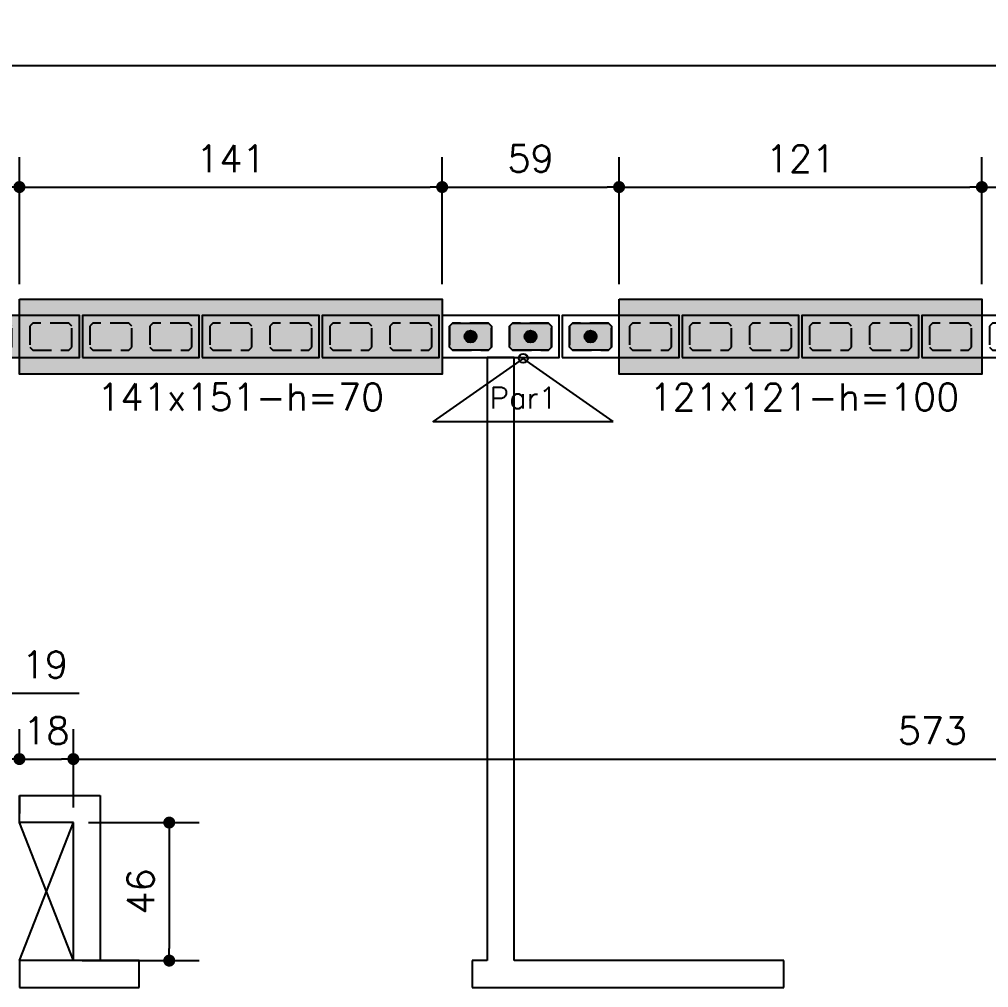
# Model space of a CAD drawing. Extents: x -14651 to 3496, y -4567 to 1191.
# Drawn here: x 1483.5 to 1806.8, y 761.4 to 1084.1 of the extents above; entities that cross this region are included whole.
import ezdxf
from ezdxf.enums import TextEntityAlignment as Align

# ---------------------------------------------------------------- set-up
doc = ezdxf.new("R2010")
doc.units = 0
doc.header["$LTSCALE"] = 25
doc.linetypes.add('DASHED2', pattern=[0.375, 0.25, -0.125])
for name, color, linetype in [('213', 252, 'Continuous'), ('241', 2, 'Continuous'), ('247', 50, 'Continuous'), ('248', 100, 'Continuous'), ('ABERTURAS', 53, 'Continuous'), ('ALVENARIA NÃO ESTRUTURAL', 242, 'Continuous'), ('Arranque', 14, 'Continuous'), ('COTA', 1, 'Continuous'), ('FERRO', 5, 'Continuous'), ('Pena_1', 1, 'Continuous'), ('TJANELA', 2, 'Continuous'), ('XREF-MC41-BAS-PLN-TIPO-INFE1AO14-FINAL-08$0$PAR_ALV_BAI_ATOMO', 2, 'Continuous'), ('XREF-MC41-BAS-PLN-TIPO-INFE1AO14-FINAL-08$0$PAR_DRY_ATOMO', 3, 'Continuous')]:
    doc.layers.add(name, color=color, linetype=linetype)
doc.styles.add('COTA', font='romans.shx')
doc.styles.add('Texto1', font='romans.shx', dxfattribs={"height": 9})
doc.dimstyles.new('forma', dxfattribs={"dimscale": 5, "dimtxt": 1.8, "dimasz": 0.8, "dimexe": 2, "dimexo": 1, "dimgap": 1, "dimtad": 1, "dimdec": 1, "dimzin": 9, "dimtxsty": 'COTA', "dimblk1": 'DOT', "dimblk2": 'DOT', "dimsah": 1, "dimcen": 0, "dimdle": 1, "dimclrd": 256, "dimclre": 256, "dimclrt": 2, "dimadec": 0, "dimazin": 0, "dimtfac": 1, "dimtdec": 0, "dimtmove": 0, "dimatfit": 3, "dimfxl": 1, "dimtolj": 1, "dimtzin": 0, "dimarcsym": 0})

# ---------------------------------------------------------------- blocks, each defined once
blk = doc.blocks.new('P3515')
at = {"layer": '248'}
h = blk.add_hatch(color=100, dxfattribs=at)
h.paths.add_polyline_path([(17, 7), (-17, 7), (-17, -7), (17, -7)])
h.paths.add_polyline_path([(-5.5, -3.5), (-6.5, -4.5), (-13.5, -4.5), (-14.5, -3.5), (-14.5, 3.5), (-13.5, 4.5), (-6.5, 4.5), (-5.5, 3.5)], flags=16)
h.paths.add_polyline_path([(0.5, 3.5), (1.5, 4.5), (13.5, 4.5), (14.5, 3.5), (14.5, -3.5), (13.5, -4.5), (1.5, -4.5), (0.5, -3.5)], flags=16)
blk.add_lwpolyline([(-17, -7), (17, -7), (17, 7), (-17, 7), (-17, -7)])
at = {"color": 1, "linetype": 'DASHED2'}
for points in [[(-14.5, -3.5), (-13.5, -4.5), (-6.5, -4.5), (-5.5, -3.5), (-5.5, 3.5), (-6.5, 4.5), (-13.5, 4.5), (-14.5, 3.5), (-14.5, -3.5)], [(0.5, -3.5), (1.5, -4.5), (13.5, -4.5), (14.5, -3.5), (14.5, 3.5), (13.5, 4.5), (1.5, 4.5), (0.5, 3.5), (0.5, -3.5)]]:
    blk.add_lwpolyline(points, dxfattribs=at)
blk = doc.blocks.new('P4015', base_point=(5842102.11612, -8124149.02973))
blk.add_lwpolyline([(5842082.61612, -8124156.02973), (5842121.61612, -8124156.02973), (5842121.61612, -8124142.02973), (5842082.61612, -8124142.02973), (5842082.61612, -8124156.02973)])
at = {"color": 1, "linetype": 'DASHED2'}
for points in [[(5842085.11612, -8124152.52973), (5842086.11612, -8124153.52973), (5842098.11612, -8124153.52973), (5842099.11612, -8124152.52973), (5842099.11612, -8124145.52973), (5842098.11612, -8124144.52973), (5842086.11612, -8124144.52973), (5842085.11612, -8124145.52973), (5842085.11612, -8124152.52973)], [(5842105.11612, -8124152.52973), (5842106.11612, -8124153.52973), (5842118.11612, -8124153.52973), (5842119.11612, -8124152.52973), (5842119.11612, -8124145.52973), (5842118.11612, -8124144.52973), (5842106.11612, -8124144.52973), (5842105.11612, -8124145.52973), (5842105.11612, -8124152.52973)]]:
    blk.add_lwpolyline(points, dxfattribs=at)
blk = doc.blocks.new('GR-1409')
at = {"layer": '213'}
h = blk.add_hatch(color=256, dxfattribs=at)
h.paths.add_polyline_path([(-6, 4.5), (-7, 3.5), (-7, -3.5), (-6, -4.5), (6, -4.5), (7, -3.5), (7, 3.5), (6, 4.5)])
h.paths.add_polyline_path([(-2, 0, 1), (2, 0, 1)], flags=16)
at = {"layer": 'Arranque'}
blk.add_hatch(color=256, dxfattribs=at).paths.add_polyline_path([(-2, 0, 1), (2, 0, 1)])
at = {"layer": '213'}
blk.add_lwpolyline([(-7, 3.5), (-6, 4.5), (6, 4.5), (7, 3.5), (7, -3.5), (6, -4.5), (-6, -4.5), (-7, -3.5), (-7, 3.5)], dxfattribs=at)
at = {"layer": 'FERRO', "linetype": 'Continuous'}
blk.add_circle((0, 0), 2, dxfattribs=at)
blk = doc.blocks.new('A$C8e916747')
at = {"layer": 'ALVENARIA NÃO ESTRUTURAL'}
for p, q in [((1813.31, -218.15), (1804.31, -218.15)), ((1804.31, -218.15), (1804.31, -419.15)), ((1813.31, -419.15), (1813.31, -218.15)), ((1648.31, -364.15), (1675.31, -364.15)), ((1648.31, -373.15), (1648.31, -364.15)), ((1648.31, -364.15), (1648.31, -370.15)), ((1675.31, -364.15), (1675.31, -419.15)), ((1666.31, -373.15), (1648.31, -373.15)), ((1666.31, -419.15), (1666.31, -373.15)), ((1688.31, -419.15), (1648.31, -419.15)), ((1648.31, -419.15), (1648.31, -428.15)), ((1688.31, -428.15), (1688.31, -419.15)), ((1804.31, -419.15), (1799.31, -419.15)), ((1799.31, -419.15), (1799.31, -428.15)), ((1903.31, -419.15), (1813.31, -419.15)), ((1903.31, -428.15), (1903.31, -419.15)), ((1648.31, -428.15), (1688.31, -428.15)), ((1799.31, -428.15), (1799.31, -428.15)), ((1799.31, -428.15), (1799.31, -428.15)), ((1799.31, -428.15), (1903.31, -428.15))]:
    blk.add_line(p, q, dxfattribs=at)
at = {"layer": 'Pena_1'}
for p, q in [((1648.31, -419.15), (1666.31, -373.15)), ((1666.31, -419.15), (1648.31, -373.15))]:
    blk.add_line(p, q, dxfattribs=at)
at = {"layer": 'XREF-MC41-BAS-PLN-TIPO-INFE1AO14-FINAL-08$0$PAR_ALV_BAI_ATOMO'}
blk.add_line((1675.31, -419.15), (1666.31, -419.15), dxfattribs=at)
at = {"layer": 'XREF-MC41-BAS-PLN-TIPO-INFE1AO14-FINAL-08$0$PAR_DRY_ATOMO'}
blk.add_line((1669.31, -419.15), (1675.31, -419.15), dxfattribs=at)
blk = doc.blocks.new('_Dot')
at = {"color": 0, "linetype": 'ByBlock', "lineweight": -2}
blk.add_line((-0.5, 0), (-1, 0), dxfattribs=at)
at = {"color": 0, "linetype": 'ByBlock', "const_width": 0.5}
blk.add_lwpolyline([(-0.25, 0, 1), (0.25, 0, 1)], format="xyb", close=True, dxfattribs=at)
blk = doc.blocks.new('*D102')
at = {"layer": 'COTA', "lineweight": -2, "transparency": 16777216}
for p, q in [((1429.52, 995.9), (1429.52, 1038.22)), ((1483.52, 995.9), (1483.52, 1038.22)), ((1433.52, 1028.22), (1479.52, 1028.22))]:
    blk.add_line(p, q, dxfattribs=at)
at = {"layer": 'Defpoints', "color": 0, "transparency": 16777216}
for p in [(1483.52, 1028.22), (1429.52, 990.9), (1483.52, 990.9)]:
    blk.add_point(p, dxfattribs=at)
at = {"layer": 'COTA', "lineweight": -2, "transparency": 16777216, "xscale": 4, "yscale": 4, "zscale": 4, "rotation": 180}
blk.add_blockref('_Dot', (1429.52, 1028.22), dxfattribs=at)
at = {"layer": 'COTA', "lineweight": -2, "transparency": 16777216, "xscale": 4, "yscale": 4, "zscale": 4}
blk.add_blockref('_Dot', (1483.52, 1028.22), dxfattribs=at)
at = {"layer": 'COTA', "color": 2, "transparency": 16777216, "insert": (1456.52, 1037.72), "char_height": 9, "attachment_point": 5, "style": 'COTA'}
blk.add_mtext('\\A1;54 ', dxfattribs=at)
blk = doc.blocks.new('*D103')
at = {"layer": 'COTA', "lineweight": -2, "transparency": 16777216}
for p, q in [((1483.52, 995.9), (1483.52, 1038.22)), ((1624.52, 995.9), (1624.52, 1038.22)), ((1487.52, 1028.22), (1620.52, 1028.22))]:
    blk.add_line(p, q, dxfattribs=at)
at = {"layer": 'Defpoints', "color": 0, "transparency": 16777216}
for p in [(1624.52, 1028.22), (1483.52, 990.9), (1624.52, 990.9)]:
    blk.add_point(p, dxfattribs=at)
at = {"layer": 'COTA', "lineweight": -2, "transparency": 16777216, "xscale": 4, "yscale": 4, "zscale": 4, "rotation": 180}
blk.add_blockref('_Dot', (1483.52, 1028.22), dxfattribs=at)
at = {"layer": 'COTA', "lineweight": -2, "transparency": 16777216, "xscale": 4, "yscale": 4, "zscale": 4}
blk.add_blockref('_Dot', (1624.52, 1028.22), dxfattribs=at)
at = {"layer": 'COTA', "color": 2, "transparency": 16777216, "insert": (1554.02, 1037.72), "char_height": 9, "attachment_point": 5, "style": 'COTA'}
blk.add_mtext('\\A1;141 ', dxfattribs=at)
blk = doc.blocks.new('*D104')
at = {"layer": 'COTA', "lineweight": -2, "transparency": 16777216}
for p, q in [((1624.52, 995.9), (1624.52, 1038.22)), ((1683.52, 995.9), (1683.52, 1038.22)), ((1628.52, 1028.22), (1679.52, 1028.22))]:
    blk.add_line(p, q, dxfattribs=at)
at = {"layer": 'Defpoints', "color": 0, "transparency": 16777216}
for p in [(1683.52, 1028.22), (1624.52, 990.9), (1683.52, 990.9)]:
    blk.add_point(p, dxfattribs=at)
at = {"layer": 'COTA', "lineweight": -2, "transparency": 16777216, "xscale": 4, "yscale": 4, "zscale": 4, "rotation": 180}
blk.add_blockref('_Dot', (1624.52, 1028.22), dxfattribs=at)
at = {"layer": 'COTA', "lineweight": -2, "transparency": 16777216, "xscale": 4, "yscale": 4, "zscale": 4}
blk.add_blockref('_Dot', (1683.52, 1028.22), dxfattribs=at)
at = {"layer": 'COTA', "color": 2, "transparency": 16777216, "insert": (1654.02, 1037.72), "char_height": 9, "attachment_point": 5, "style": 'COTA'}
blk.add_mtext('\\A1;59 ', dxfattribs=at)
blk = doc.blocks.new('*D105')
at = {"layer": 'COTA', "lineweight": -2, "transparency": 16777216}
for p, q in [((1683.52, 995.9), (1683.52, 1038.22)), ((1804.52, 995.9), (1804.52, 1038.22)), ((1687.52, 1028.22), (1800.52, 1028.22))]:
    blk.add_line(p, q, dxfattribs=at)
at = {"layer": 'Defpoints', "color": 0, "transparency": 16777216}
for p in [(1804.52, 1028.22), (1683.52, 990.9), (1804.52, 990.9)]:
    blk.add_point(p, dxfattribs=at)
at = {"layer": 'COTA', "lineweight": -2, "transparency": 16777216, "xscale": 4, "yscale": 4, "zscale": 4, "rotation": 180}
blk.add_blockref('_Dot', (1683.52, 1028.22), dxfattribs=at)
at = {"layer": 'COTA', "lineweight": -2, "transparency": 16777216, "xscale": 4, "yscale": 4, "zscale": 4}
blk.add_blockref('_Dot', (1804.52, 1028.22), dxfattribs=at)
at = {"layer": 'COTA', "color": 2, "transparency": 16777216, "insert": (1744.02, 1037.72), "char_height": 9, "attachment_point": 5, "style": 'COTA'}
blk.add_mtext('\\A1;121 ', dxfattribs=at)
blk = doc.blocks.new('*D106')
at = {"layer": 'COTA', "lineweight": -2, "transparency": 16777216}
for p, q in [((1804.52, 995.9), (1804.52, 1038.22)), ((1898.52, 995.9), (1898.52, 1038.22)), ((1808.52, 1028.22), (1894.52, 1028.22))]:
    blk.add_line(p, q, dxfattribs=at)
at = {"layer": 'Defpoints', "color": 0, "transparency": 16777216}
for p in [(1898.52, 1028.22), (1804.52, 990.9), (1898.52, 990.9)]:
    blk.add_point(p, dxfattribs=at)
at = {"layer": 'COTA', "lineweight": -2, "transparency": 16777216, "xscale": 4, "yscale": 4, "zscale": 4, "rotation": 180}
blk.add_blockref('_Dot', (1804.52, 1028.22), dxfattribs=at)
at = {"layer": 'COTA', "lineweight": -2, "transparency": 16777216, "xscale": 4, "yscale": 4, "zscale": 4}
blk.add_blockref('_Dot', (1898.52, 1028.22), dxfattribs=at)
at = {"layer": 'COTA', "color": 2, "transparency": 16777216, "insert": (1851.52, 1037.72), "char_height": 9, "attachment_point": 5, "style": 'COTA'}
blk.add_mtext('\\A1;94 ', dxfattribs=at)
blk = doc.blocks.new('*D112')
at = {"layer": 'COTA', "lineweight": -2, "transparency": 16777216}
for p, q in [((449.52, 990.4), (449.52, 1078.69)), ((2473.52, 990.4), (2473.52, 1078.69)), ((453.52, 1068.69), (2469.52, 1068.69))]:
    blk.add_line(p, q, dxfattribs=at)
at = {"layer": 'Defpoints', "color": 0, "transparency": 16777216}
for p in [(2473.52, 1068.69), (449.52, 985.4), (2473.52, 985.4)]:
    blk.add_point(p, dxfattribs=at)
at = {"layer": 'COTA', "lineweight": -2, "transparency": 16777216, "xscale": 4, "yscale": 4, "zscale": 4, "rotation": 180}
blk.add_blockref('_Dot', (449.52, 1068.69), dxfattribs=at)
at = {"layer": 'COTA', "lineweight": -2, "transparency": 16777216, "xscale": 4, "yscale": 4, "zscale": 4}
blk.add_blockref('_Dot', (2473.52, 1068.69), dxfattribs=at)
at = {"layer": 'COTA', "color": 2, "transparency": 16777216, "insert": (1461.52, 1078.19), "char_height": 9, "attachment_point": 5, "style": 'COTA'}
blk.add_mtext('\\A1;2024 ', dxfattribs=at)
blk = doc.blocks.new('*D204')
at = {"layer": 'COTA', "lineweight": -2, "transparency": 16777216}
for p, q in [((1474.02, 837.57), (1480.62, 859.57)), ((1480.62, 859.57), (1503.47, 859.57)), ((1464.52, 835.9), (1464.52, 847.57)), ((1483.52, 835.9), (1483.52, 847.57)), ((1468.52, 837.57), (1479.52, 837.57))]:
    blk.add_line(p, q, dxfattribs=at)
at = {"layer": 'Defpoints', "color": 0, "transparency": 16777216}
for p in [(1483.52, 837.57), (1464.52, 830.9), (1483.52, 830.9)]:
    blk.add_point(p, dxfattribs=at)
at = {"layer": 'COTA', "lineweight": -2, "transparency": 16777216, "xscale": 4, "yscale": 4, "zscale": 4, "rotation": 180}
blk.add_blockref('_Dot', (1464.52, 837.57), dxfattribs=at)
at = {"layer": 'COTA', "lineweight": -2, "transparency": 16777216, "xscale": 4, "yscale": 4, "zscale": 4}
blk.add_blockref('_Dot', (1483.52, 837.57), dxfattribs=at)
at = {"layer": 'COTA', "color": 2, "transparency": 16777216, "insert": (1492.05, 869.07), "char_height": 9, "attachment_point": 5, "style": 'COTA'}
blk.add_mtext('\\A1;19 ', dxfattribs=at)
blk = doc.blocks.new('*D205')
at = {"layer": 'COTA', "lineweight": -2, "transparency": 16777216}
for p, q in [((1483.52, 835.9), (1483.52, 847.57)), ((1501.52, 821.4), (1501.52, 847.57)), ((1487.52, 837.57), (1497.52, 837.57))]:
    blk.add_line(p, q, dxfattribs=at)
at = {"layer": 'Defpoints', "color": 0, "transparency": 16777216}
for p in [(1501.52, 837.57), (1483.52, 830.9), (1501.52, 816.4)]:
    blk.add_point(p, dxfattribs=at)
at = {"layer": 'COTA', "lineweight": -2, "transparency": 16777216, "xscale": 4, "yscale": 4, "zscale": 4, "rotation": 180}
blk.add_blockref('_Dot', (1483.52, 837.57), dxfattribs=at)
at = {"layer": 'COTA', "lineweight": -2, "transparency": 16777216, "xscale": 4, "yscale": 4, "zscale": 4}
blk.add_blockref('_Dot', (1501.52, 837.57), dxfattribs=at)
at = {"layer": 'COTA', "color": 2, "transparency": 16777216, "insert": (1492.52, 847.07), "char_height": 9, "attachment_point": 5, "style": 'COTA'}
blk.add_mtext('\\A1;18 ', dxfattribs=at)
blk = doc.blocks.new('*D206')
at = {"layer": 'COTA', "lineweight": -2, "transparency": 16777216}
for p, q in [((1501.52, 821.4), (1501.52, 847.57)), ((2074.52, 827.08), (2074.52, 847.57)), ((1505.52, 837.57), (2070.52, 837.57))]:
    blk.add_line(p, q, dxfattribs=at)
at = {"layer": 'Defpoints', "color": 0, "transparency": 16777216}
for p in [(2074.52, 837.57), (2074.52, 822.08), (1501.52, 816.4)]:
    blk.add_point(p, dxfattribs=at)
at = {"layer": 'COTA', "lineweight": -2, "transparency": 16777216, "xscale": 4, "yscale": 4, "zscale": 4, "rotation": 180}
blk.add_blockref('_Dot', (1501.52, 837.57), dxfattribs=at)
at = {"layer": 'COTA', "lineweight": -2, "transparency": 16777216, "xscale": 4, "yscale": 4, "zscale": 4}
blk.add_blockref('_Dot', (2074.52, 837.57), dxfattribs=at)
at = {"layer": 'COTA', "color": 2, "transparency": 16777216, "insert": (1788.02, 847.07), "char_height": 9, "attachment_point": 5, "style": 'COTA'}
blk.add_mtext('\\A1;573 ', dxfattribs=at)
blk = doc.blocks.new('*D301')
at = {"layer": 'COTA', "lineweight": -2, "transparency": 16777216}
for p, q in [((1506.52, 816.4), (1543.5, 816.4)), ((1533.5, 812.4), (1533.5, 774.4)), ((1506.52, 770.4), (1543.5, 770.4))]:
    blk.add_line(p, q, dxfattribs=at)
at = {"layer": 'Defpoints', "color": 0, "transparency": 16777216}
for p in [(1501.52, 816.4), (1501.52, 770.4), (1533.5, 770.4)]:
    blk.add_point(p, dxfattribs=at)
at = {"layer": 'COTA', "lineweight": -2, "transparency": 16777216, "xscale": 4, "yscale": 4, "zscale": 4}
for p, rotation in [((1533.5, 816.4), 90), ((1533.5, 770.4), 270)]:
    blk.add_blockref('_Dot', p, dxfattribs=dict(at, rotation=rotation))
at = {"layer": 'COTA', "color": 2, "transparency": 16777216, "insert": (1524, 793.4), "char_height": 9, "attachment_point": 5, "rotation": 90, "style": 'COTA'}
blk.add_mtext('\\A1;46 ', dxfattribs=at)
blk = doc.blocks.new('_IDNPAR_2')
at = {"color": 3}
blk.add_lwpolyline([(1, -0.7), (0, 0), (-1, -0.7)], close=True, dxfattribs=at)
blk.add_circle((0, 0), 0.05, dxfattribs=at)
at = {"layer": '247', "color": 2, "style": 'COTA', "flags": 8}
blk.add_attdef('ID', text='', height=0.24, dxfattribs=at).set_placement((0, -0.438), align=Align.MIDDLE_CENTER)

msp = doc.modelspace()

# ---------------------------------------------------------------- hatches: boundary and pattern name
at = {"layer": 'ABERTURAS', "transparency": 33554457}
for points in [[(1483.52, 990.9), (1624.52, 990.9), (1624.52, 965.9), (1483.52, 965.9)], [(1683.52, 990.9), (1804.52, 990.9), (1804.52, 965.9), (1683.52, 965.9)]]:
    msp.add_hatch(color=256, dxfattribs=at).paths.add_polyline_path(points)

# ---------------------------------------------------------------- linework, layer by layer
at = {"layer": 'ABERTURAS'}
for points in [[(1483.52, 990.9), (1624.52, 990.9), (1624.52, 965.9), (1483.52, 965.9)], [(1683.52, 990.9), (1804.52, 990.9), (1804.52, 965.9), (1683.52, 965.9)]]:
    msp.add_lwpolyline(points, close=True, dxfattribs=at)

# ---------------------------------------------------------------- block references
for p in [(1634.02, 978.4), (1654.02, 978.4), (1674.02, 978.4)]:
    msp.add_blockref('GR-1409', p)
at = {"layer": '241'}
for name, p in [('P3515', (1486.52, 978.4)), ('P4015', (1524.02, 978.4)), ('P4015', (1564.02, 978.4)), ('P4015', (1604.02, 978.4)), ('P4015', (1644.02, 978.4)), ('P4015', (1684.02, 978.4)), ('P4015', (1724.02, 978.4)), ('P4015', (1764.02, 978.4)), ('P4015', (1804.02, 978.4))]:
    msp.add_blockref(name, p, dxfattribs=at)
at = {"layer": '247', "linetype": 'Continuous', "xscale": 30, "yscale": 30, "zscale": 30}
msp.add_blockref('_IDNPAR_2', (1651.56, 971.1), dxfattribs=at).add_auto_attribs({'ID': 'Par1'})
at = {"layer": 'ALVENARIA NÃO ESTRUTURAL'}
msp.add_blockref('A$C8e916747', (-164.8, 1189.55), dxfattribs=at)

# ---------------------------------------------------------------- texts
at = {"layer": 'TJANELA', "style": 'Texto1'}
for s, p in [('141x151-h=70', (1557.35, 953.71)), ('121x121-h=100', (1745.33, 953.71))]:
    msp.add_text(s, height=9, dxfattribs=at).set_placement(p, align=Align.CENTER)

# ---------------------------------------------------------------- dimensions: what is measured, and where the dimension line sits
at = {"layer": 'COTA'}
for base, p1, p2, picture, middle in [((2473.52, 1068.69), (449.52, 985.4), (2473.52, 985.4), '*D112', (1461.52, 1078.19)), ((1483.52, 1028.22), (1429.52, 990.9), (1483.52, 990.9), '*D102', (1456.52, 1037.72)), ((1624.52, 1028.22), (1483.52, 990.9), (1624.52, 990.9), '*D103', (1554.02, 1037.72)), ((1683.52, 1028.22), (1624.52, 990.9), (1683.52, 990.9), '*D104', (1654.02, 1037.72)), ((1804.52, 1028.22), (1683.52, 990.9), (1804.52, 990.9), '*D105', (1744.02, 1037.72)), ((1898.52, 1028.22), (1804.52, 990.9), (1898.52, 990.9), '*D106', (1851.52, 1037.72)), ((1483.52, 837.57), (1464.52, 830.9), (1483.52, 830.9), '*D204', (1485.62, 869.07)), ((2074.52, 837.57), (1501.52, 816.4), (2074.52, 822.08), '*D206', (1788.02, 847.07))]:
    dim = msp.add_linear_dim(base=base, p1=p1, p2=p2, dimstyle='forma', override={"dimpost": ' ', "dimtmove": 1}, dxfattribs=at)
    dim.commit()
    dim.dimension.update_dxf_attribs({"geometry": picture, "text_midpoint": middle})
dim = msp.add_linear_dim(base=(1501.52, 837.57), p1=(1483.52, 830.9), p2=(1501.52, 816.4), dimstyle='forma', override={"dimpost": ' ', "dimtmove": 1}, dxfattribs=at)
dim.commit()
dim.dimension.update_dxf_attribs({"geometry": '*D205', "text_midpoint": (1492.52, 837.57), "dimtype": 128})
dim = msp.add_linear_dim(base=(1533.5, 770.4), p1=(1501.52, 816.4), p2=(1501.52, 770.4), angle=90, dimstyle='forma', override={"dimpost": ' '}, dxfattribs=at)
dim.commit()
dim.dimension.update_dxf_attribs({"geometry": '*D301', "text_midpoint": (1524, 793.4)})

doc.saveas('drawing.dxf')
